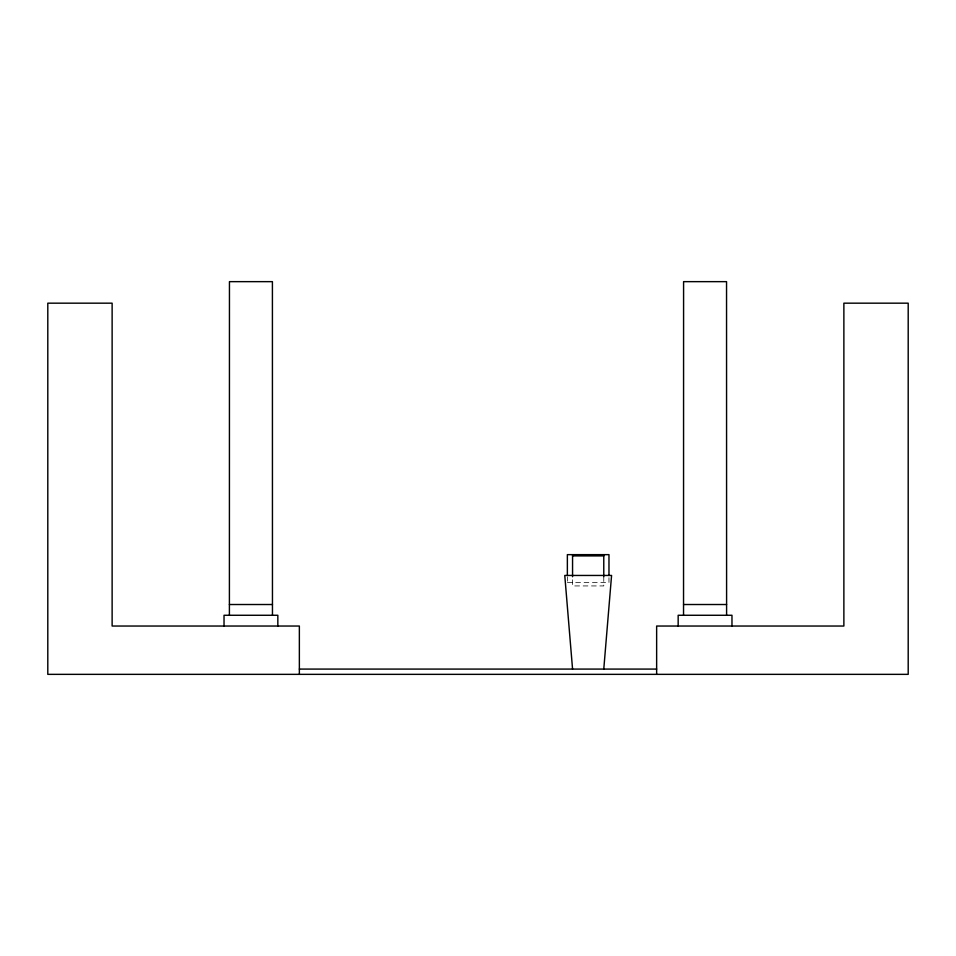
<?xml version="1.0" encoding="UTF-8"?>
<svg xmlns="http://www.w3.org/2000/svg" width="956" height="956" viewBox="0 0 956 956"><rect width="100%" height="100%" fill="white"/><g stroke="black" fill="none" stroke-linecap="round" stroke-linejoin="round"><path stroke-width="0.72" stroke-dasharray="4.78 3.58" d="M567.362 582.646L608.972 582.646L608.972 576.886M603.774 576.719L603.774 585.932L572.56 585.932L572.56 576.719M567.362 576.886L567.362 581.2"/><path stroke-width="1.43" d="M603.774 669.081L611.577 575.452L564.769 575.452L572.56 669.081M572.56 555.902L603.774 555.902M229.404 604.515L272.46 604.515M683.54 604.515L726.596 604.515M299.359 669.081L656.641 669.081M731.973 626.037L731.973 615.27L678.163 615.27L678.163 626.037M726.596 615.27L726.548 281.65L683.588 281.65L683.54 615.27M656.641 674.35L656.641 626.037L843.873 626.037L843.873 303.171L908.2 303.171L908.2 674.35L47.8 674.35L47.8 303.171L112.127 303.171L112.127 626.037L299.359 626.037L299.359 674.35M608.972 575.452L608.972 554.647L567.362 554.647L567.362 575.452M603.774 554.647L603.774 576.719M572.56 554.647L572.56 576.719M277.838 626.037L277.838 615.27L224.027 615.27L224.027 626.037M272.46 615.27L272.412 281.65L229.452 281.65L229.404 615.27"/></g></svg>
